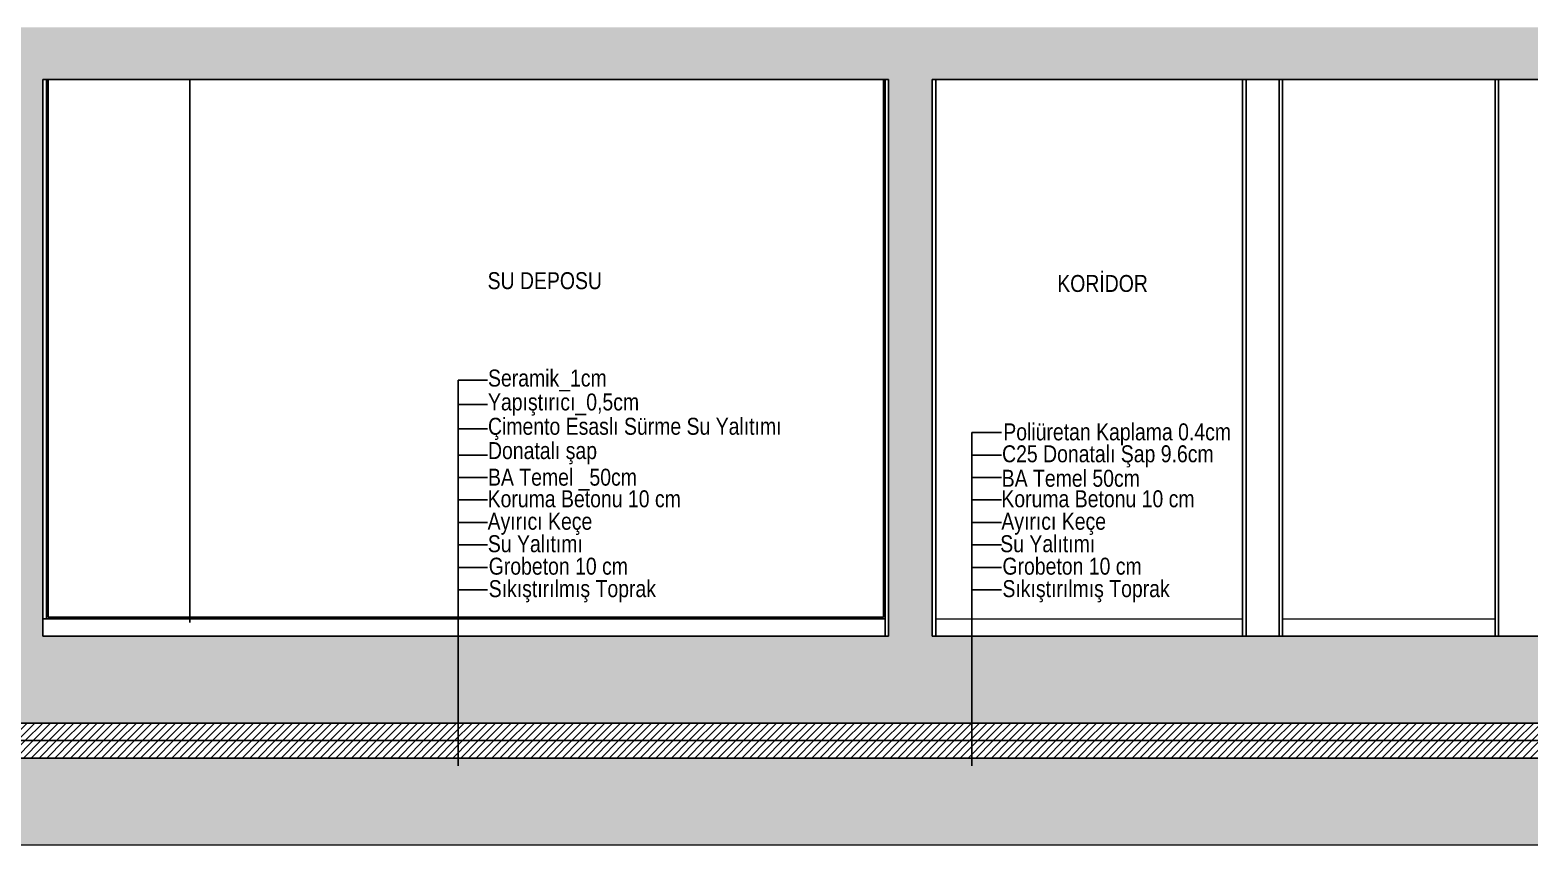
# Model space of a CAD drawing. Header units: millimetres. Extents: x 132785 to 150483, y 90225 to 103753.
# Drawn here: x 144874 to 145737, y 93959 to 94428 of the extents above; entities that cross this region are included whole.
import ezdxf
from ezdxf.enums import TextEntityAlignment as Align

# ---------------------------------------------------------------- set-up
doc = ezdxf.new("R2010")
doc.units = ezdxf.units.MM
doc.linetypes.add('DASHED2', pattern=[9.525, 6.35, -3.175])
for name, color, linetype in [('A-duvar', 3, 'Continuous'), ('A-gorunus3', 2, 'Continuous'), ('A-seramik', 41, 'Continuous'), ('A-siva_ic', 1, 'Continuous'), ('A-su_izolasyonu', 131, 'Continuous'), ('A-tarama', 252, 'Continuous'), ('A-tasiyici', 5, 'Continuous'), ('A-text', 2, 'Continuous')]:
    doc.layers.add(name, color=color, linetype=linetype)
doc.layers.add('A-zemin', color=2, linetype='Continuous', lineweight=0)
doc.styles.add('ARIEL50SD', font='ARIALN.TTF', dxfattribs={"height": 9})
pattern_1 = [(45, (148085.627, 93941.73), (-2.245064, 2.245064), [])]

msp = doc.modelspace()

# ---------------------------------------------------------------- hatches: boundary and pattern name
at = {"layer": 'A-tarama'}
h = msp.add_hatch(dxfattribs=at)
h.set_pattern_fill('ANSI35', color=252, scale=2, style=0)
h.set_pattern_definition([(45, (-291606.776, -4030952.553), (-8.98025612, 8.98025612), []), (45, (-291597.796, -4030952.553), (-8.98025612, 8.98025612), [15.875, -3.175, 0, -3.175])])
h.paths.add_polyline_path([(146370.274, 94425.967), (146367.274, 94428.967), (143410.274, 94428.967), (143410.274, 94448.967), (143353.274, 94448.967), (143350.274, 94445.967), (143350.274, 94078.967), (143303.274, 94078.967), (143300.274, 94075.967), (143300.274, 94028.967), (146420.274, 94028.967), (146420.274, 94078.967), (146370.274, 94078.967)])
h.paths.add_polyline_path([(144856.266, 94398.967), (144856.266, 94078.967), (143380.274, 94078.967), (143380.339, 94398.967)], flags=16)
h.paths.add_polyline_path([(144056.274, 94328.967), (144075.274, 94328.967), (144075.274, 94308.967), (144056.274, 94308.967)], flags=0)
h.paths.add_polyline_path([(144325.274, 94328.967), (144344.274, 94328.967), (144344.274, 94308.967), (144325.274, 94308.967)], flags=0)
h.paths.add_polyline_path([(144881.7, 94398.967), (145368.143, 94398.967), (145368.143, 94078.967), (144881.7, 94078.967)], flags=16)
h.paths.add_polyline_path([(146340.274, 94398.967), (146340.274, 94078.967), (145393.243, 94078.967), (145393.243, 94398.967)], flags=16)
h = msp.add_hatch(dxfattribs=at)
h.set_pattern_fill('ANSI31', color=252, style=0)
h.set_pattern_definition(pattern_1)
h.paths.add_polyline_path([(146420.274, 94028.967), (146420.274, 94018.967), (143300.274, 94018.967), (143300.274, 94028.967)])
h = msp.add_hatch(dxfattribs=at)
h.set_pattern_fill('ANSI31', color=252, style=0)
h.set_pattern_definition(pattern_1)
h.paths.add_polyline_path([(146432.274, 94018.967), (146432.274, 94008.967), (143288.274, 94008.967), (143288.274, 94018.967)])
h = msp.add_hatch(dxfattribs=at)
h.set_pattern_fill('AR-HBONE', color=252, scale=0.1, style=0)
h.set_pattern_definition([(45, (154476.447, 93576.73), (1e-15, 14.36841), [30.48, -10.16]), (135, (154483.631, 93583.914), (1e-15, 14.36841), [30.48, -10.16])])
h.paths.add_polyline_path([(146432.274, 94008.967), (146432.274, 93958.967), (143288.274, 93958.967), (143288.274, 94008.967)])

# ---------------------------------------------------------------- linework, layer by layer
at = {"layer": 'A-duvar', "color": 252}
for p, q in [((145573.755, 94398.967), (145573.755, 94078.967)), ((145592.755, 94398.967), (145592.755, 94078.967)), ((145719.042, 94398.967), (145719.042, 94078.967))]:
    msp.add_line(p, q, dxfattribs=at)
at = {"layer": 'A-gorunus3', "color": 252}
msp.add_line((144966.292, 94398.967), (144966.292, 94086.967), dxfattribs=at)
msp.add_lwpolyline([(145366.143, 94088.967), (144881.7, 94088.967)], dxfattribs=at)
at = {"layer": 'A-seramik', "color": 252}
msp.add_lwpolyline([(144884.7, 94398.967), (144884.7, 94089.967), (145365.143, 94089.967), (145365.143, 94398.967)], dxfattribs=at)
at = {"layer": 'A-siva_ic', "color": 252}
for p, q in [((144883.7, 94398.967), (144883.7, 94088.967)), ((145366.143, 94078.967), (145366.143, 94398.967)), ((145571.755, 94398.967), (145571.755, 94078.967)), ((145594.755, 94398.967), (145594.755, 94078.967)), ((145717.042, 94398.967), (145717.042, 94078.967))]:
    msp.add_line(p, q, dxfattribs=at)
msp.add_lwpolyline([(145395.243, 94398.967), (145395.243, 94078.967)], dxfattribs=at)
at = {"layer": 'A-su_izolasyonu', "color": 252, "linetype": 'DASHED2', "ltscale": 0.8}
msp.add_lwpolyline([(146420.274, 94018.967, 0.2, 0.2, 0), (143300.274, 94018.967, 0.2, 0.2, 0), (143300.274, 94075.967, 0.2, 0.2, 0), (143303.274, 94078.967, 0.2, 0.2, 0), (143347.274, 94078.967, 0.2, 0.2, 0), (143350.274, 94081.967, 0.2, 0.2, 0), (143350.274, 94445.967, 0.2, 0.2, 0), (143353.274, 94448.967, 0.2, 0.2, 0), (143360.274, 94448.967, 0.2, 0.2, 0), (143360.274, 94460.467, 0, 0, 0)], format="xyseb", dxfattribs=at)
at = {"layer": 'A-su_izolasyonu', "color": 252, "linetype": 'DASHED2', "ltscale": 0.8, "const_width": 0.2}
msp.add_lwpolyline([(143300.274, 94018.967), (146420.274, 94018.967), (146420.274, 94075.967), (146417.274, 94078.967), (146373.274, 94078.967), (146370.274, 94081.967), (146370.274, 94425.967)], dxfattribs=at)
at = {"layer": 'A-tasiyici', "color": 252}
msp.add_line((146340.274, 94398.967), (145393.243, 94398.967), dxfattribs=at)
for points in [[(143410.274, 94448.967), (143353.274, 94448.967), (143350.274, 94445.967), (143350.274, 94078.967), (143303.274, 94078.967), (143300.274, 94075.967), (143300.274, 94028.967), (146420.274, 94028.967), (146420.274, 94078.967), (146370.274, 94078.967)], [(145368.143, 94398.967), (144881.7, 94398.967)], [(144881.7, 94398.967), (144881.7, 94078.967)], [(145368.143, 94398.967), (145368.143, 94078.967)], [(146340.274, 94398.967), (146340.274, 94078.967), (145393.243, 94078.967)], [(145393.243, 94078.967), (145393.243, 94398.967)], [(145368.143, 94078.967), (144881.7, 94078.967)]]:
    msp.add_lwpolyline(points, dxfattribs=at)
at = {"layer": 'A-tasiyici', "color": 252, "lineweight": 0}
for points in [[(146432.274, 94018.967), (143300.274, 94018.967), (143300.274, 94028.967), (146420.274, 94028.967)], [(146432.274, 94008.967), (143288.274, 94008.967), (143288.274, 94018.967), (146432.274, 94018.967)], [(146432.274, 93958.967), (143288.274, 93958.967), (143288.274, 94008.967), (146432.274, 94008.967)]]:
    msp.add_lwpolyline(points, dxfattribs=at)
at = {"layer": 'A-text', "color": 252}
for p, q in [((145120.642, 94004.511), (145120.642, 94226.143)), ((145137.517, 94226.143), (145120.642, 94226.143)), ((145137.517, 94212.164), (145120.642, 94212.164)), ((145137.517, 94198.186), (145120.642, 94198.186)), ((145416.132, 94004.511), (145416.132, 94196.056)), ((145433.007, 94196.056), (145416.132, 94196.056)), ((145137.517, 94183.142), (145120.642, 94183.142)), ((145433.007, 94183.142), (145416.132, 94183.142)), ((145120.642, 94170.229), (145137.517, 94170.229)), ((145433.007, 94170.229), (145416.132, 94170.229)), ((145137.517, 94157.315), (145120.642, 94157.315)), ((145433.007, 94157.315), (145416.132, 94157.315)), ((145137.517, 94144.402), (145120.642, 94144.402)), ((145433.007, 94144.402), (145416.132, 94144.402)), ((145137.517, 94131.488), (145120.642, 94131.488)), ((145433.007, 94131.488), (145416.132, 94131.488)), ((145137.517, 94118.575), (145120.642, 94118.575)), ((145433.007, 94118.575), (145416.132, 94118.575)), ((145120.642, 94105.662), (145137.517, 94105.662)), ((145416.132, 94105.662), (145433.007, 94105.662))]:
    msp.add_line(p, q, dxfattribs=at)
at = {"layer": 'A-zemin', "color": 252}
for points in [[(145395.243, 94088.967), (145571.755, 94088.967)], [(145594.755, 94088.967), (145717.042, 94088.967)]]:
    msp.add_lwpolyline(points, dxfattribs=at)

# ---------------------------------------------------------------- texts
at = {"layer": 'A-text', "color": 252, "style": 'ARIEL50SD'}
for s, p in [('SU DEPOSU', (145137.517, 94278.528)), ('KORİDOR', (145465.166, 94276.927)), ('Seramik_1cm', (145137.747, 94222.542)), ('Yapıştırıcı_0,5cm', (145137.747, 94208.801)), ('Çimento Esaslı Sürme Su Yalıtımı', (145137.747, 94194.822)), ('Poliüretan Kaplama 0.4cm', (145434.123, 94191.617)), ('Donatalı şap', (145137.747, 94180.844)), ('C25 Donatalı Şap 9.6cm', (145433.437, 94179.001)), ('BA Temel _50cm', (145137.747, 94165.555)), ('BA Temel 50cm', (145433.237, 94164.927))]:
    msp.add_text(s, height=9.75, dxfattribs=at).set_placement(p)
for s, p in [('Koruma Betonu 10 cm', (145248.658, 94158.005)), ('Koruma Betonu 10 cm', (145544.148, 94158.005)), ('Ayırıcı Keçe', (145197.739, 94145.091)), ('Ayırıcı Keçe', (145493.23, 94145.091)), ('Su Yalıtımı', (145192.288, 94132.178)), ('Su Yalıtımı', (145487.009, 94132.178)), ('Grobeton 10 cm', (145218.246, 94119.265)), ('Grobeton 10 cm', (145513.737, 94119.265)), ('Sıkıştırılmış Toprak', (145234.361, 94106.351)), ('Sıkıştırılmış Toprak', (145529.851, 94106.351))]:
    msp.add_text(s, height=9.75, dxfattribs=at).set_placement(p, align=Align.MIDDLE_RIGHT)

doc.saveas('drawing.dxf')
